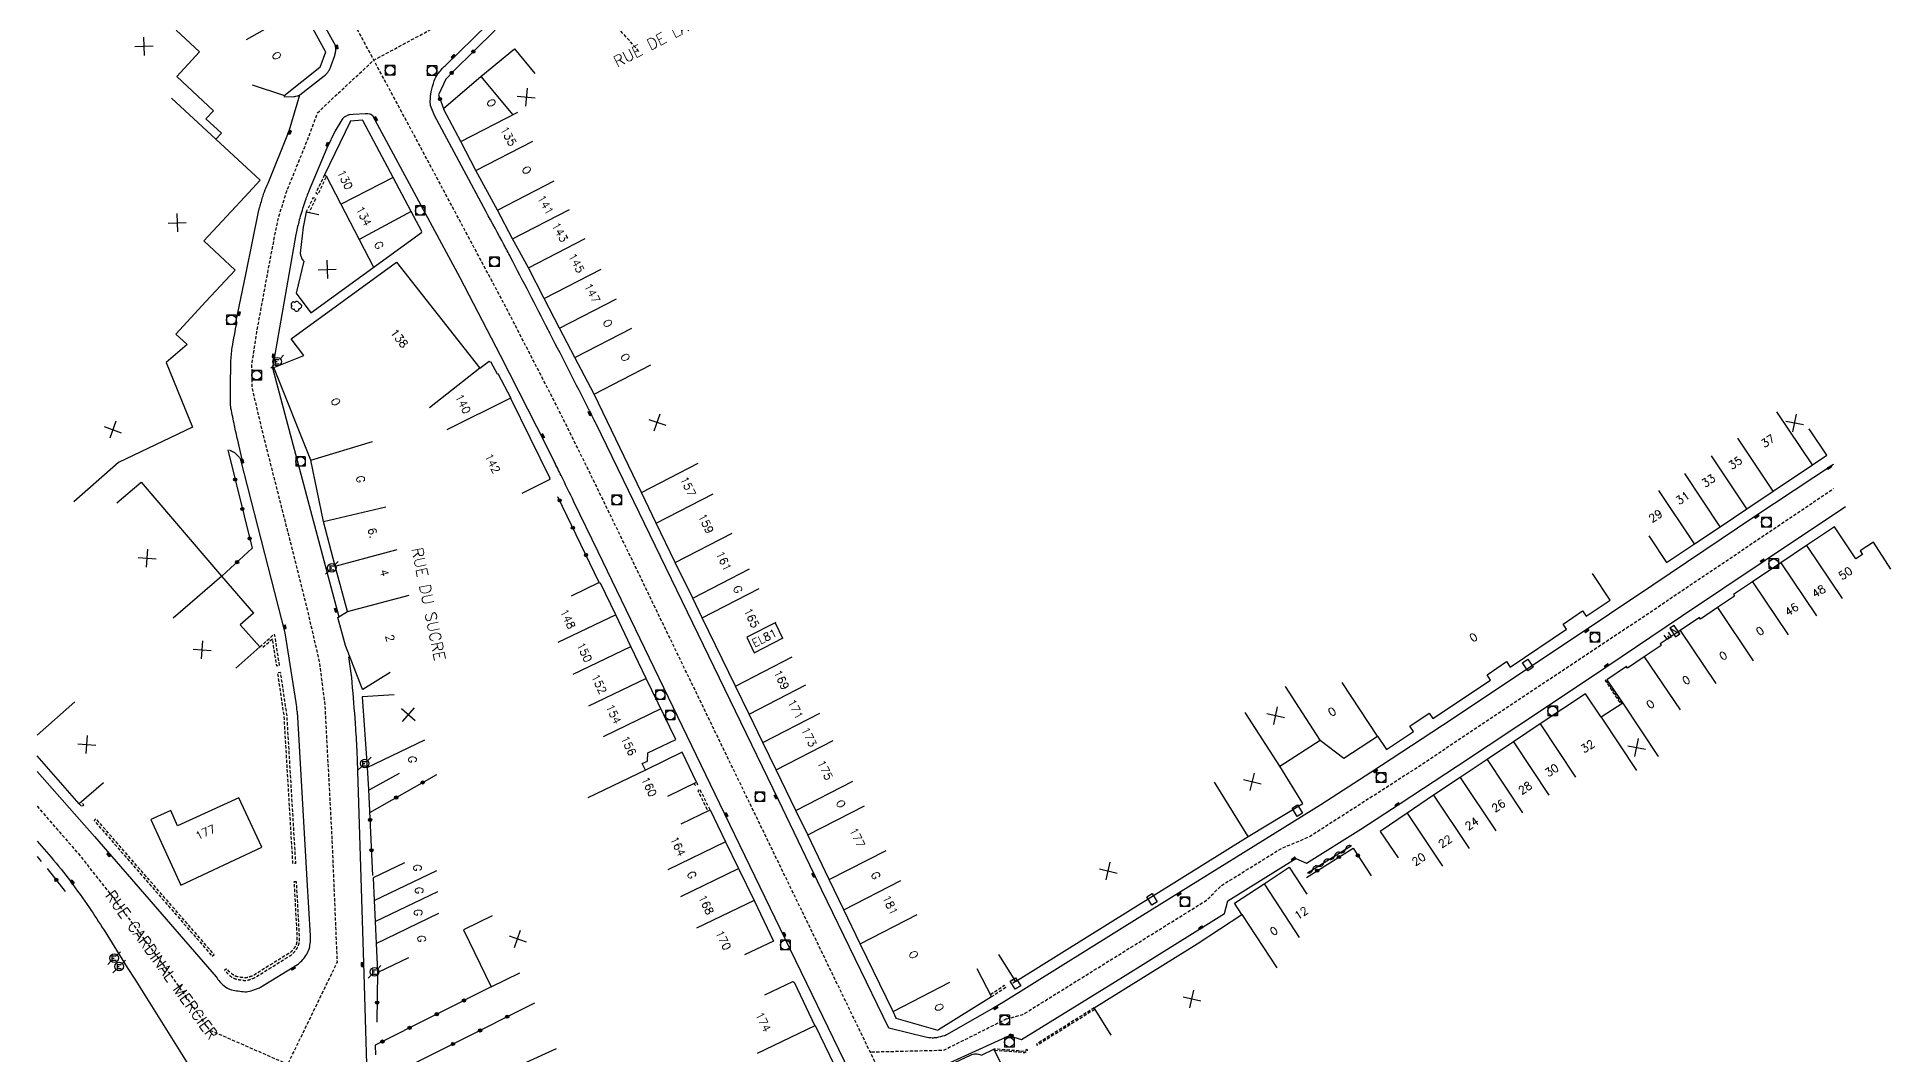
# Model space of a CAD drawing. Header units: millimetres. Extents: x 74999 to 76000, y 157000 to 158000.
# Drawn here: x 75000 to 75289.7, y 157317.9 to 157476.9 of the extents above; entities that cross this region are included whole.
import ezdxf
from ezdxf.enums import TextEntityAlignment as Align

# ---------------------------------------------------------------- set-up
doc = ezdxf.new("R2010")
doc.units = ezdxf.units.MM
doc.linetypes.add('DASHED', pattern=[0.75, 0.5, -0.25])
doc.layers.get('0').update_dxf_attribs({"linetype": 'CONTINUOUS'})
for name, color, linetype in [('w0001', 6, 'DASHED'), ('w0008', 7, 'CONTINUOUS'), ('W0100', 7, 'CONTINUOUS'), ('W0112', 1, 'DASHED'), ('W0300', 7, 'CONTINUOUS'), ('W0310', 3, 'CONTINUOUS'), ('W0322', 7, 'CONTINUOUS'), ('w0400', 7, 'CONTINUOUS'), ('w0420', 7, 'CONTINUOUS'), ('W0430', 7, 'CONTINUOUS'), ('W0471', 7, 'CONTINUOUS'), ('w0984', 7, 'CONTINUOUS'), ('w0989', 7, 'CONTINUOUS'), ('W0991', 7, 'CONTINUOUS'), ('W1102', 7, 'CONTINUOUS'), ('W1471', 7, 'CONTINUOUS')]:
    doc.layers.add(name, color=color, linetype=linetype)
doc.styles.get("Standard").update_dxf_attribs({"font": 'romans.shx', "width": 0.85})

# ---------------------------------------------------------------- blocks, each defined once
blk = doc.blocks.new('t991o')
at = {"color": 0, "linetype": 'Continuous'}
for p, q in [((-1, 1), (1, -1)), ((-1, -1), (1, 1))]:
    blk.add_line(p, q, dxfattribs=at)
blk = doc.blocks.new('t322o')
at = {"color": 0, "linetype": 'Continuous'}
for radius in [0.25, 0.15]:
    blk.add_circle((0, 0), radius, dxfattribs=at)
blk = doc.blocks.new('T471')
for p, q in [((-0.333334, 0.333334), (-0.333334, -0.333334)), ((-0.333334, 0.333334), (0.333334, 0.333334)), ((-0.333334, 0), (0, 0)), ((0.500001, 0.500001), (1.000002, 1.000002)), ((-0.500001, -0.500001), (-1.000002, -1.000002)), ((-0.333334, -0.333334), (0.333334, -0.333334))]:
    blk.add_line(p, q)
blk.add_ellipse((0, 0), major_axis=(0.471405, 0.471405), ratio=1, start_param=5.4977871438, end_param=11.780972451)
blk = doc.blocks.new('T400')
for p, q in [((-0.15, 0.3), (0.15, 0.3)), ((-0.15, -0.25), (-0.15, 0.3)), ((-0.15, 0.15), (0.15, 0.15)), ((-0.15, 0), (0.15, 0)), ((0.15, 0.3), (0.15, -0.25)), ((-0.15, -0.15), (0.15, -0.15)), ((-0.15, -0.25), (-0.15, -0.3)), ((-0.15, -0.3), (0.15, -0.3)), ((0.15, -0.3), (0.15, -0.25))]:
    blk.add_line(p, q)
blk = doc.blocks.new('T420')
for p, q in [((0.75, 0.75), (-0.75, 0.75)), ((-0.75, 0.75), (-0.75, -0.75)), ((0.75, 0.75), (0.75, -0.75)), ((0.75, -0.75), (-0.75, -0.75))]:
    blk.add_line(p, q)
blk.add_ellipse((0, 0), major_axis=(-0.53, 0.53), ratio=1, start_param=3.926991, end_param=10.210176)
blk = doc.blocks.new('T300')
for p, q in [((-0.8, 0.51), (-0.86, 0.34)), ((-0.86, 0.34), (-0.86, 0.17)), ((-0.86, 0.17), (-0.74, 0.06)), ((-0.69, 0.63), (-0.8, 0.51)), ((-0.8, -0.06), (-0.74, 0.06)), ((-0.74, 0.06), (-0.69, 0.11)), ((-0.57, 0.69), (-0.69, 0.63)), ((-0.46, 0.69), (-0.57, 0.69)), ((-0.29, 0.63), (-0.46, 0.69)), ((-0.29, 0.63), (-0.17, 0.74)), ((-0.23, 0.57), (-0.29, 0.63)), ((-0.17, 0.74), (-0.06, 0.8)), ((-0.06, 0.8), (0.06, 0.8)), ((0.06, 0.8), (0.23, 0.74)), ((0.23, 0.74), (0.34, 0.63)), ((0.34, 0.63), (0.4, 0.51)), ((0.46, 0.46), (0.34, 0.46)), ((0.4, 0.51), (0.4, 0.46)), ((0.57, 0.4), (0.46, 0.46)), ((0.57, 0.4), (0.69, 0.29)), ((0.69, 0.29), (0.74, 0.17)), ((0.74, 0.06), (0.69, -0.17)), ((0.74, 0.17), (0.74, 0.06)), ((-0.8, -0.17), (-0.8, -0.06)), ((-0.8, -0.23), (-0.8, -0.17)), ((-0.74, -0.34), (-0.8, -0.23)), ((-0.69, -0.4), (-0.74, -0.34)), ((-0.51, -0.46), (-0.69, -0.4)), ((-0.4, -0.46), (-0.51, -0.46)), ((-0.4, -0.46), (-0.34, -0.46)), ((-0.34, -0.46), (-0.34, -0.4)), ((-0.34, -0.51), (-0.34, -0.46)), ((-0.29, -0.63), (-0.34, -0.51)), ((-0.17, -0.74), (-0.29, -0.63)), ((-0.06, -0.8), (-0.17, -0.74)), ((0.06, -0.8), (-0.06, -0.8)), ((0.17, -0.74), (0.06, -0.8)), ((0.23, -0.69), (0.17, -0.74)), ((0.29, -0.46), (0.23, -0.46)), ((0.29, -0.63), (0.23, -0.69)), ((0.46, -0.4), (0.29, -0.46)), ((0.34, -0.51), (0.29, -0.63)), ((0.34, -0.51), (0.34, -0.46)), ((0.57, -0.34), (0.46, -0.4)), ((0.63, -0.29), (0.57, -0.34)), ((0.69, -0.17), (0.63, -0.29))]:
    blk.add_line(p, q)
blk = doc.blocks.new('T1471')
at = {"color": 0, "linetype": 'Continuous', "flags": 128}
blk.add_lwpolyline([(-0.75, -0.5), (-0.75, 0.5), (0.75, 0.5), (0.75, -0.5), (-0.75, -0.5)], dxfattribs=at)
blk = doc.blocks.new('T430')
at = {"flags": 128}
for points in [[(0.8, 0.8), (-0.8, 0.8)], [(-0.8, 0.8), (-0.8, 0)], [(0.8, 0.8), (-0.8, 0)], [(-0.8, 0), (0.8, 0)], [(-0.4, 2.1), (0.4, 2.1)], [(-0.4, 2.1), (-0.4, 1.3)], [(-0.4, 1.7), (0, 1.7)], [(-0.4, 1.3), (0.4, 1.3)], [(0.8, 0), (0.8, 0.8)]]:
    blk.add_lwpolyline(points, dxfattribs=at)
blk = doc.blocks.new('t310o')
at = {"color": 0, "linetype": 'Continuous'}
for centre, start, end in [((-0.5, 0.38), 216.8699, 323.1304), ((0.5, -0.37), 36.8699, 143.1303)]:
    blk.add_arc(centre, 0.625, start, end, dxfattribs=at)

msp = doc.modelspace()

# ---------------------------------------------------------------- linework, layer by layer
at = {"layer": 'w0001', "flags": 128}
for points in [[(75164.33, 157248.04), (75140.31, 157297.57), (75130.63, 157317.44), (75122.43, 157334.4), (75115.72, 157348.23), (75104.17, 157372.1), (75091.35, 157398.62), (75086.59, 157408.42), (75081.42, 157418.88), (75073.09, 157435.07), (75058.8, 157461.84), (75048.44, 157481.13), (75037.95, 157500)], [(75000, 157356.78), (75006.5, 157349.31), (75011.82, 157342.59), (75020.4, 157331.06), (75026.88, 157321.85), (75039.18, 157316.48), (75046.92, 157332.43), (75046.13, 157351.31), (75045.01, 157372.61), (75044.15, 157379.27), (75042.4, 157386.89), (75040.58, 157394.2), (75035.33, 157414.9), (75033.63, 157422.07), (75033.57, 157425.81), (75034.34, 157430.91), (75036.5, 157442.61), (75037.66, 157448.5), (75039.01, 157452.87), (75041.02, 157457.8), (75042.5, 157461.51), (75043.83, 157465.1), (75046.6, 157467.75), (75052.62, 157473.35), (75063.48, 157479.2), (75081.79, 157497.1)], [(75094.04, 157474.72), (75087.39, 157482.18)], [(75151.45, 157323.55), (75154.03, 157324.25), (75182.72, 157342.09), (75185.06, 157344.4), (75194.32, 157350.14), (75198.69, 157351.98), (75214.65, 157362.21), (75251.9, 157387.02), (75280.7, 157406.41)], [(75151.45, 157323.55), (75141.64, 157318.62), (75130.19, 157318.35)]]:
    msp.add_lwpolyline(points, dxfattribs=at)
at = {"layer": 'w0008', "flags": 128}
for points in [[(75046.69, 157475.53), (75033.14, 157500)], [(75280.69, 157410.16), (75268.41, 157402.05), (75252.45, 157391.34), (75238.76, 157382.16), (75219.58, 157369.39), (75208.41, 157362.03), (75200.6, 157357.01), (75172.7, 157339.72), (75151.01, 157326.18), (75151.01, 157326.18)], [(75152.64, 157320.69), (75153.83, 157320.34), (75168.1, 157329.14), (75172.79, 157332.04), (75185.54, 157340), (75186.03, 157342.02), (75196.66, 157348.61), (75198.34, 157347.9), (75206.85, 157353.21), (75213, 157357.19), (75221.95, 157363.09), (75236.18, 157372.52), (75245.11, 157378.52), (75256.96, 157386.46), (75270.01, 157395.23), (75282.54, 157403.63)], [(75152.64, 157320.69), (75151.9, 157320.91), (75138.5, 157314.83), (75137.77, 157312.44), (75141.49, 157304.83), (75163.38, 157259.69)]]:
    msp.add_lwpolyline(points, dxfattribs=at)
for points in [[(75151.01, 157326.18), (75149.48, 157325.27), (75142.09, 157321.05, -0.063345), (75141.79, 157320.92, -0.015966), (75140.51, 157320.62, -0.065857), (75139.86, 157320.57, -0.041297), (75138.84, 157320.72), (75133.07, 157322.13), (75122.59, 157343.77), (75115.82, 157357.8), (75093.26, 157404.39), (75087.34, 157416.52, 0.004194), (75086.16, 157418.87, 0.000845), (75080.22, 157430.5, 0.000766), (75079.86, 157431.2, 0.000047), (75073.98, 157442.58, 0.004337), (75072.95, 157444.53, 0.001631), (75070.15, 157449.67), (75062.08, 157464.69), (75061.55, 157466.02, -0.076522), (75061.44, 157466.96, -0.042083), (75061.6, 157468.4, -0.034981), (75062.06, 157470.09, -0.07153), (75062.63, 157471.19, -0.051041), (75063.77, 157472.48), (75085.98, 157494.21)], [(75000, 157362.22), (75008.95, 157352.04), (75027.99, 157330.12, 0.08051), (75029.22, 157328.71, 0.114516), (75030.4, 157328.12, 0.044442), (75032.45, 157327.81, 0.091855), (75033.45, 157327.94, 0.014663), (75034.59, 157328.34, 0.047008), (75034.93, 157328.5), (75040.7, 157332.07, 0.057494), (75041.18, 157332.45, 0.034774), (75041.85, 157333.22, 0.062716), (75042.38, 157334.14, 0.066966), (75042.64, 157335.1, 0.015652), (75042.74, 157336.07, 0.031791), (75042.74, 157336.54), (75042.22, 157345.29), (75040.85, 157368.94, 0.00263), (75040.85, 157369.04, 0.000135), (75040.72, 157370.96, 0.012839), (75040.65, 157371.63, 0.006483), (75040.48, 157372.97), (75038.76, 157383.89), (75031.83, 157410.91), (75032.04, 157410.97), (75031.35, 157413.98, -0.004664), (75030.84, 157416.27, -0.004029), (75030.3, 157418.94, -0.047526), (75030.21, 157419.9, -0.007332), (75030.29, 157426.14, -0.03126), (75030.49, 157428.43, -0.017949), (75031.24, 157432.34), (75031.07, 157432.38), (75032.66, 157440.13), (75034.67, 157449.9, -0.017003), (75034.71, 157450.07, -0.001567), (75035.24, 157451.96, -0.025432), (75035.52, 157452.76, -0.014147), (75036.12, 157454.15), (75039.39, 157462.3), (75041.08, 157467.9), (75044.86, 157470.88, 0.031104), (75045.12, 157471.1, 0.026178), (75045.39, 157471.41, 0.048757), (75045.67, 157471.85, 0.034799), (75045.96, 157472.51), (75046.51, 157474.06, 0.031468), (75046.54, 157474.17, 0.005169), (75046.67, 157474.8, 0.039527), (75046.7, 157475.06, 0.021828), (75046.7, 157475.52)], [(75038.6, 157467.62), (75040.12, 157467.66, 0.028622), (75040.45, 157467.71, 0.028622), (75040.78, 157467.79, 0.013553), (75040.93, 157467.84, 0.013553), (75041.08, 157467.9)], [(75128.65, 157311.81), (75116.89, 157336.09), (75106.67, 157357.15), (75087.68, 157396.51), (75083.89, 157404.34, 0.000755), (75081.89, 157408.43, 0.001398), (75080.8, 157410.64, 0.000009), (75078.11, 157416.04, 0.001937), (75078.1, 157416.07), (75072.42, 157427.18), (75066.12, 157439.33), (75052.48, 157464.66, 0.046625), (75052.15, 157464.86, 0.080128), (75051.93, 157464.93, 0.012588), (75051.48, 157464.98, 0.04077), (75051.33, 157464.98), (75049.39, 157464.84), (75048.76, 157464.78, 0.080731), (75048.59, 157464.74, 0.025139), (75048.09, 157464.48, 0.071062), (75047.88, 157464.33, 0.045058), (75047.63, 157464.01), (75046.57, 157462.3), (75045.28, 157459.6), (75042.52, 157453.03, 0.005632), (75042.4, 157452.74, 0.001807), (75042.04, 157451.81, 0.013362), (75041.98, 157451.64, 0.000965), (75041.21, 157449.25, 0.019322), (75040.89, 157448.1, 0.011121), (75040.45, 157446.08), (75036.77, 157425.28), (75047.14, 157386.37)], [(75030.04, 157412.44, -0.045985), (75030.72, 157412.12, -0.070136), (75031.1, 157411.81, -0.00896), (75031.53, 157411.35, -0.022539), (75031.69, 157411.15, -0.022677), (75031.74, 157411.08, -0.010743), (75031.83, 157410.91)], [(75048.67, 157380.12, -0.004598), (75049.08, 157377.21, -0.012102), (75049.19, 157376.1, -0.000552), (75049.7, 157369.74, -0.004987), (75049.75, 157369.03, -0.001531), (75049.97, 157365.08, -0.005443), (75050.01, 157363.97), (75051.03, 157330.59), (75051.72, 157307.66, 0.022099)], [(75000, 157351.35), (75002.2, 157348.82, -0.019135), (75005.21, 157345.06, -0.008595), (75008.17, 157340.93, -0.012589), (75010.46, 157337.41), (75014.1, 157331.59), (75015.25, 157329.77), (75025.97, 157312.7, -0.022877), (75026.35, 157312.04, -0.010232), (75027.08, 157310.52, -0.040985), (75027.57, 157309.16, -0.039176), (75027.85, 157307.67, -0.037283), (75027.91, 157306.04, -0.033615), (75027.71, 157304.24, -0.008233), (75027.5, 157303.17, -0.016015), (75027.37, 157302.63, -0.022725), (75027.28, 157302.36, -0.011118), (75027.06, 157301.81, -0.104769), (75026.78, 157301.41, -0.067808), (75026.16, 157300.98), (75009.48, 157292.16)]]:
    msp.add_lwpolyline(points, format="xyb", dxfattribs=at)
at = {"layer": 'W0100', "flags": 128}
for points in [[(75033.61, 157469.51), (75038.5, 157467.87), (75038.58, 157467.78), (75044.19, 157472.27), (75044.24, 157472.25), (75045.11, 157474.64), (75045.06, 157474.67), (75041.39, 157481.43), (75035.59, 157491.98), (75034.18, 157494.51), (75032.88, 157496.87), (75031.12, 157500)], [(75021.72, 157478.03), (75025.39, 157474.63), (75021.82, 157470.77), (75027.56, 157465.45), (75026.38, 157464.17), (75028.79, 157461.94), (75027.94, 157461.02), (75034.87, 157454.6), (75032.46, 157452.01), (75026.06, 157445.09), (75030.97, 157440.55), (75026.39, 157435.62), (75021.7, 157430.56), (75023.44, 157428.94), (75020.19, 157426.13), (75024.3, 157415.99), (75012.7, 157410.51), (75005.72, 157404.36)], [(75146.85, 157331.45), (75149.14, 157327), (75140.82, 157321.83), (75140.81, 157321.76), (75134.22, 157323.64), (75134.23, 157323.68), (75133.75, 157324.71), (75128.62, 157335.28), (75126.05, 157340.62), (75123.76, 157345.31), (75120.41, 157352.29), (75118.58, 157356.11), (75115.48, 157362.47), (75113.41, 157366.72), (75111.25, 157371.15), (75109.11, 157375.53), (75103.93, 157386.24), (75102.45, 157389.3), (75099.72, 157394.88), (75096.74, 157401.02), (75094.42, 157405.79), (75087.03, 157421.15), (75084.03, 157426.89), (75081.65, 157431.47), (75079.25, 157436.09), (75076.76, 157440.89), (75074.28, 157445.44), (75071.93, 157449.89), (75068.56, 157456.11), (75066.23, 157460.63), (75063.58, 157465.62), (75063.54, 157465.84), (75069.36, 157470.81), (75074.58, 157475.1), (75077.76, 157471.24)], [(75055.15, 157377.66), (75050.91, 157375.02), (75050.8, 157375.2), (75048.21, 157381.91), (75046.97, 157386.27), (75048.5, 157387.18), (75046.58, 157394.31), (75044.75, 157401.26), (75042.78, 157410.85), (75036.98, 157425.32), (75041.67, 157427.22), (75039.69, 157429.82), (75056.15, 157441.76), (75069.2, 157425.2), (75070.62, 157426.34), (75070.73, 157426.22), (75070.84, 157426.27), (75071.9, 157424.36), (75071.99, 157424.41), (75074.04, 157420.54), (75073.95, 157420.51), (75080.13, 157408.04), (75080.03, 157407.99), (75080.11, 157407.83), (75075.73, 157405.66)], [(75251.81, 157399.01), (75254.58, 157394.84), (75258.96, 157397.76), (75262.99, 157400.42), (75267.14, 157403.22), (75271.28, 157405.98), (75277.42, 157410.11), (75279.65, 157411.61), (75276.86, 157415.76)], [(75012.45, 157404.18), (75016.25, 157407.43), (75028.81, 157392.75), (75033.84, 157386.97), (75031.72, 157385.1), (75034.79, 157381.67), (75031.06, 157378.34)], [(75289.66, 157393.84), (75286.92, 157398.02), (75284.87, 157396.67), (75285.24, 157396.1), (75284.2, 157395.41), (75280.83, 157400.44), (75276.48, 157397.52), (75272.47, 157394.83), (75268.05, 157391.86), (75265.06, 157389.84), (75265.2, 157389.59), (75262.56, 157387.82), (75259.91, 157386.02), (75259.74, 157386.28), (75256.71, 157384.23), (75253.61, 157382.14), (75253.77, 157381.9), (75251.13, 157380.12), (75248.49, 157378.34), (75248.32, 157378.59), (75245.29, 157376.55), (75247.77, 157372.91), (75244.4, 157370.68), (75241.94, 157374.33), (75234.87, 157369.64), (75230.68, 157366.84), (75226.56, 157364.09), (75222.35, 157361.28), (75218.2, 157358.5), (75214.05, 157355.72), (75209.84, 157352.86), (75212.65, 157348.73)], [(75150.24, 157333.64), (75152.88, 157329.4), (75189.24, 157352.04), (75197.75, 157357.19), (75194.16, 157363.03), (75200.48, 157367.1), (75204.17, 157364.27), (75209.43, 157367.73), (75210.82, 157365.67), (75215.05, 157368.47), (75214.51, 157369.3), (75217.53, 157371.31), (75218.09, 157370.48), (75227.1, 157376.5), (75226.56, 157377.33), (75229.62, 157379.37), (75230.18, 157378.53), (75238.99, 157384.42), (75238.43, 157385.25), (75241.49, 157387.29), (75242.05, 157386.48), (75245.81, 157388.98), (75243.04, 157393.14)], [(75098.55, 157358.36), (75103.05, 157360.53), (75100.8, 157365.21), (75095.06, 157362.44), (75094.57, 157363.44), (75095.39, 157363.84), (75095.43, 157365.1), (75099.79, 157367.23), (75095.15, 157376.75), (75092.77, 157381.73), (75090.41, 157386.68), (75088.01, 157391.65), (75087.9, 157391.59), (75087.83, 157391.74), (75083.44, 157389.61)], [(75055.81, 157374.2), (75050.82, 157373.87), (75051.56, 157362.85), (75051.76, 157359.39), (75052.01, 157359.4), (75056.62, 157361.94)], [(75010.36, 157360.42), (75006.6, 157357.18), (75000, 157364.67)], [(75100.66, 157354.03), (75105.16, 157356.21), (75107.57, 157351.23), (75109.6, 157347.05), (75112.04, 157342.05), (75115.05, 157335.68), (75110.53, 157333.55)], [(75057.39, 157347.94), (75052.5, 157345.6), (75052.68, 157342.07), (75052.82, 157338.77), (75052.98, 157335.36), (75053.19, 157330.84), (75053.29, 157330.86), (75058.09, 157333.16)], [(75167.83, 157321.04), (75165.19, 157325.28), (75181.24, 157335.29), (75188.23, 157339.88), (75187.09, 157341.62), (75191.71, 157344.66), (75195.64, 157347.24), (75198.38, 157343.07)], [(75071.13, 157339.66), (75066.62, 157337.49), (75070.93, 157328.57), (75075.43, 157330.74)], [(75113.69, 157327.31), (75118.11, 157329.4), (75118.17, 157329.27), (75118.27, 157329.32), (75121.5, 157322.49), (75121.59, 157322.53), (75124.62, 157316.27), (75125.59, 157314.24), (75125.51, 157314.21), (75127.5, 157310.17), (75125.64, 157307.79), (75122.9, 157308.12), (75120.04, 157306.68), (75121.92, 157302.92), (75117.62, 157297.34), (75114.4, 157303.77)], [(75158.35, 157285.64), (75153.96, 157283.26), (75152.66, 157285.66), (75147.37, 157296.53), (75144.92, 157301.69), (75143.02, 157305.61), (75138.69, 157314.55), (75145.83, 157317.9), (75146.03, 157317.99), (75146.24, 157318.05), (75146.46, 157318.09), (75146.68, 157318.1), (75146.9, 157318.08), (75147.12, 157318.04), (75147.33, 157317.98), (75147.54, 157317.89), (75149.49, 157318.84), (75151.68, 157314.35)]]:
    msp.add_lwpolyline(points, dxfattribs=at)
msp.add_lwpolyline([(75044, 157449.16), (75042.06, 157449.58), (75042.06, 157449.58), (75041.57, 157447.26), (75041.13, 157443.18, 0.083342), (75041.14, 157443.01, 0.025161), (75041.29, 157442.49, 0.072711), (75041.41, 157442.25, 0.047121), (75041.68, 157441.95), (75040.5, 157436.95), (75042.79, 157433.88), (75060.07, 157446.44), (75060.11, 157446.57), (75058.45, 157449.71), (75055.64, 157455.03), (75050.92, 157463.89), (75050.9, 157463.98), (75048.91, 157463.83), (75048.91, 157463.73), (75044.91, 157455.42), (75045.18, 157455.29), (75052.58, 157440.99)], format="xyb", dxfattribs=at)
msp.add_lwpolyline([(75020.88, 157356.12), (75017.79, 157354.71), (75019.4, 157351.17), (75022.45, 157344.47), (75035.14, 157350.39), (75031.5, 157358.12), (75021.96, 157353.7)], close=True, dxfattribs=at)
at = {"layer": 'W0112', "flags": 128}
for points in [[(75044.91, 157455.42), (75043.56, 157452.59), (75043.92, 157452.41), (75045.23, 157455.18)], [(75042.06, 157449.58), (75043.18, 157451.89), (75043.54, 157451.71), (75042.46, 157449.49)], [(75034.79, 157381.67), (75037.07, 157383.68), (75037.84, 157378.73), (75037.45, 157378.67), (75036.78, 157382.9), (75035.05, 157381.37)], [(75247.63, 157372.82), (75245.16, 157376.53), (75245.01, 157376.44), (75247.48, 157372.72)], [(75103.05, 157360.53), (75103.21, 157360.2), (75102.85, 157360.03), (75102.69, 157360.36)], [(75105.16, 157356.21), (75103.59, 157359.4), (75103.23, 157359.23), (75104.8, 157356.03)], [(75006.6, 157357.18), (75006.98, 157356.75), (75007.28, 157357.02), (75006.91, 157357.44)], [(75152.88, 157329.4), (75152.28, 157329.04), (75152.08, 157329.42), (75152.68, 157329.72)], [(75148.95, 157327.38), (75151.12, 157328.82), (75151.35, 157328.47), (75149.14, 157327)], [(75165.18, 157325.28), (75156.14, 157319.62), (75156.24, 157319.45), (75165.29, 157325.12)]]:
    msp.add_lwpolyline(points, dxfattribs=at)
for points in [[(75039.98, 157347.83), (75038.6, 157370.92), (75037.6, 157377.67), (75037.99, 157377.73), (75039, 157370.96), (75040.38, 157347.85)], [(75027.35, 157333.37), (75027.65, 157333.63), (75009.22, 157354.81), (75008.92, 157354.54)]]:
    msp.add_lwpolyline(points, close=True, dxfattribs=at)
msp.add_lwpolyline([(75040.54, 157344.99), (75040.14, 157344.96), (75040.6, 157336.5, -0.021469), (75040.6, 157336.22, -0.011047), (75040.57, 157335.63, -0.076118), (75040.46, 157335.15, -0.061856), (75040.14, 157334.58, -0.039098), (75039.69, 157334.05, -0.058401), (75039.36, 157333.79), (75033.9, 157330.41, -0.04822), (75033.59, 157330.25, -0.02486), (75032.83, 157330.01, -0.088517), (75032.43, 157329.97, -0.037099), (75031.22, 157330.17, -0.084159), (75030.67, 157330.42, -0.059421), (75029.94, 157331.02), (75029.61, 157331.4), (75029.31, 157331.13), (75029.65, 157330.75, 0.059815), (75030.45, 157330.08, 0.084159), (75031.13, 157329.79, 0.037099), (75032.39, 157329.57, 0.088517), (75032.93, 157329.62, 0.02486), (75033.73, 157329.88, 0.04822), (75034.11, 157330.07), (75039.57, 157333.45, 0.058401), (75039.97, 157333.77, 0.039098), (75040.47, 157334.35, 0.061856), (75040.83, 157335.01, 0.076118), (75040.97, 157335.6, 0.011047), (75041, 157336.21, 0.021469), (75041, 157336.52)], format="xyb", close=True, dxfattribs=at)
msp.add_lwpolyline([(75149.57, 157318.67), (75152.6, 157318.44), (75153.26, 157318.39, 0.000071), (75153.26, 157318.39), (75154.28, 157318.31), (75154.77, 157318.6), (75154.69, 157318.75), (75154.24, 157318.48), (75153.27, 157318.55), (75152.61, 157318.61), (75149.49, 157318.84)], format="xyb", dxfattribs=at)
at = {"layer": 'W0310', "flags": 128}
msp.add_lwpolyline([(75198.48, 157346.39), (75205.4, 157350.66)], dxfattribs=at)
at = {"layer": 'W0322', "flags": 128}
for points in [[(75071.55, 157478.02), (75065.05, 157471.63), (75063.85, 157470.35), (75062.71, 157467.91), (75063.58, 157465.62)], [(75029.81, 157412.44), (75033.59, 157397.11), (75028.88, 157392.7)], [(75087.83, 157391.74), (75081.38, 157405.12)], [(75051.99, 157355.79), (75062.47, 157361.76)], [(75051.81, 157359.39), (75052.43, 157345.96)], [(75198.32, 157345.65), (75205.62, 157350.25), (75208.45, 157345.91)], [(75000, 157348.92), (75000.65, 157348.17)], [(75001.58, 157347.08), (75004.41, 157343.45)], [(75053.19, 157330.84), (75053.11, 157323.06)], [(75070.93, 157328.57), (75052.81, 157319.44), (75052.86, 157317.93)], [(75077.71, 157326.04), (75052.93, 157313.56), (75053, 157311.34)], [(75053.03, 157308.29), (75053.04, 157306.11), (75081.14, 157318.93)]]:
    msp.add_lwpolyline(points, dxfattribs=at)
at = {"layer": 'W1102', "flags": 128}
for points in [[(75041.39, 157481.43), (75032.67, 157476.53)], [(75069.36, 157470.81), (75074.32, 157464.79)], [(75027.94, 157461.02), (75021.01, 157467.43)], [(75066.23, 157460.63), (75075.12, 157465.21)], [(75068.56, 157456.11), (75077.45, 157460.69)], [(75055.64, 157455.03), (75047.49, 157450.82)], [(75071.93, 157449.89), (75080.82, 157454.47)], [(75058.45, 157449.71), (75050.34, 157445.31)], [(75074.28, 157445.44), (75083.17, 157450.02)], [(75076.76, 157440.89), (75085.65, 157445.47)], [(75079.25, 157436.09), (75088.14, 157440.67)], [(75081.65, 157431.47), (75090.54, 157436.05)], [(75084.03, 157426.89), (75092.92, 157431.47)], [(75069.2, 157425.2), (75061.34, 157419.01)], [(75087.03, 157421.15), (75095.92, 157425.73)], [(75073.95, 157420.51), (75064.04, 157415.59)], [(75277.42, 157410.11), (75271.83, 157418.41)], [(75042.78, 157410.85), (75052.39, 157413.74)], [(75271.28, 157405.98), (75265.74, 157414.3)], [(75094.43, 157405.8), (75103.32, 157410.38)], [(75267.14, 157403.22), (75261.6, 157411.55)], [(75262.99, 157400.42), (75257.47, 157408.77)], [(75096.74, 157401.02), (75105.63, 157405.6)], [(75258.96, 157397.76), (75253.42, 157406.09)], [(75044.75, 157401.26), (75054.49, 157403.55)], [(75099.72, 157394.88), (75108.61, 157399.45)], [(75046.58, 157394.31), (75056.24, 157396.88)], [(75276.48, 157397.52), (75282.05, 157389.22)], [(75028.88, 157392.7), (75021.27, 157386.18)], [(75102.45, 157389.3), (75111.34, 157393.88)], [(75272.47, 157394.83), (75278.04, 157386.53)], [(75048.5, 157387.18), (75058.16, 157389.75)], [(75103.93, 157386.24), (75112.82, 157390.82)], [(75268.05, 157391.86), (75273.62, 157383.56)], [(75262.56, 157387.82), (75268.14, 157379.52)], [(75090.41, 157386.68), (75081.39, 157382.35)], [(75115.41, 157385.5), (75110.88, 157383.17), (75112.04, 157380.76), (75116.57, 157383.1)], [(75115.33, 157385.46), (75116.49, 157383.05)], [(75256.71, 157384.23), (75262.31, 157375.94)], [(75083.75, 157377.42), (75092.77, 157381.73)], [(75109.11, 157375.53), (75118, 157380.11)], [(75251.13, 157380.12), (75256.73, 157371.83)], [(75095.15, 157376.75), (75086.14, 157372.41)], [(75111.25, 157371.15), (75120.14, 157375.73)], [(75200.48, 157367.1), (75195.06, 157375.51)], [(75209.43, 157367.73), (75203.94, 157376.09)], [(75000, 157367.89), (75005.91, 157373.08)], [(75247.77, 157372.91), (75253.29, 157364.57)], [(75097.47, 157371.99), (75088.46, 157367.64)], [(75113.41, 157366.72), (75122.3, 157371.3)], [(75194.16, 157363.03), (75188.75, 157371.44)], [(75234.87, 157369.64), (75240.4, 157361.31)], [(75244.4, 157370.68), (75249.92, 157362.34)], [(75051.56, 157362.85), (75060.58, 157367.16)], [(75115.48, 157362.47), (75124.37, 157367.05)], [(75230.68, 157366.84), (75236.23, 157358.52)], [(75226.56, 157364.09), (75232.11, 157355.77)], [(75095.06, 157362.44), (75086.06, 157358.09)], [(75222.35, 157361.28), (75227.91, 157352.96)], [(75118.58, 157356.11), (75127.47, 157360.69)], [(75189.24, 157352.04), (75183.96, 157360.53)], [(75218.2, 157358.5), (75223.76, 157350.19)], [(75120.41, 157352.29), (75129.3, 157356.87)], [(75214.05, 157355.72), (75219.62, 157347.41)], [(75107.57, 157351.23), (75098.57, 157346.87)], [(75123.76, 157345.31), (75132.65, 157349.89)], [(75052.68, 157342.07), (75062.45, 157346.76)], [(75100.61, 157342.67), (75109.6, 157347.05)], [(75052.82, 157338.77), (75062.62, 157343.47)], [(75126.05, 157340.62), (75134.94, 157345.19)], [(75191.71, 157344.66), (75197.2, 157336.3)], [(75112.04, 157342.05), (75103.02, 157337.72)], [(75052.98, 157335.36), (75062.77, 157340.05)], [(75128.62, 157335.28), (75137.51, 157339.86)], [(75188.23, 157339.88), (75193.73, 157331.53)], [(75133.75, 157324.71), (75142.64, 157329.29)], [(75121.5, 157322.49), (75112.5, 157318.13)]]:
    msp.add_lwpolyline(points, dxfattribs=at)

# ---------------------------------------------------------------- block references
at = {"layer": 'W0300'}
msp.add_blockref('T300', (75040.55, 157434.87), dxfattribs=at)
at = {"layer": 'W0310', "rotation": 31.72188711606829}
for p in [(75202.73, 157349.02), (75204.44, 157350.07), (75199.33, 157346.91), (75201.03, 157347.96)]:
    msp.add_blockref('t310o', p, dxfattribs=at)
at = {"layer": 'W0322'}
for p, rotation in [((75068.16, 157474.69), 224.528687921345), ((75064.78, 157471.35), 226.7923852854234), ((75062.95, 157467.27), 290.7928677576547), ((75030.95, 157407.83), 283.8403657676261), ((75081.65, 157404.58), 115.709037884936), ((75032.08, 157403.22), 283.8403657676261), ((75033.22, 157398.61), 283.8403657676261), ((75083.71, 157400.3), 115.709037884936), ((75085.77, 157396.02), 115.709037884936), ((75031.25, 157394.92), 223.1417758197195), ((75060.25, 157360.49), 29.66568565657887), ((75056.12, 157358.14), 29.66568565657887), ((75052.03, 157354.65), 272.6370042640141), ((75052.25, 157349.9), 272.6370042640141), ((75203.4, 157348.85), 32.21499066912328), ((75206.37, 157349.1), 303.0010149013752), ((75200.02, 157346.72), 32.21499066912328), ((75053.14, 157326.1), 269.4343800303126), ((75066.69, 157326.43), 206.7228743190083), ((75062.45, 157324.29), 206.7228743190083), ((75073.46, 157323.9), 206.7228743189885), ((75053.96, 157320.02), 206.7228743190083), ((75058.2, 157322.16), 206.7228743190083), ((75069.22, 157321.76), 206.7228743189885), ((75064.98, 157319.63), 206.7228743189885)]:
    msp.add_blockref('t322o', p, dxfattribs=dict(at, rotation=rotation))
msp.add_blockref('t322o', (75003, 157345.27), dxfattribs=at)
at = {"layer": 'w0400'}
for p, rotation in [((75046.81, 157475.38), 187.8436652708299), ((75065, 157473.89), 314.3678327630312), ((75039.45, 157462.07), 158.5764869378334), ((75052.91, 157464.17), 208.3018795222097), ((75045.4, 157460.2), 335.3036079735265), ((75031.51, 157433.77), 348.3967468404268), ((75036.95, 157427.15), 349.9637703684696), ((75086.35, 157418.18), 26.78700463223998), ((75079, 157414.61), 206.435516378159), ((75032.05, 157410.66), 194.3771555108833), ((75280.04, 157409.69), 303.8408225463809), ((75268.68, 157402.05), 303.8408225510054), ((75269.58, 157395.13), 123.9078419193988), ((75046.71, 157387.42), 14.9286699047334), ((75038.68, 157384.81), 14.81314010570528), ((75242.11, 157384.19), 303.8349724074376), ((75245.24, 157378.75), 123.8214611548239), ((75209.12, 157362.28), 303.3977668301421), ((75115.43, 157358.26), 25.8386377309254), ((75107.68, 157355.42), 205.8996040881474), ((75212.54, 157357.03), 122.9703883711793), ((75011.21, 157349.22), 220.9716862706308), ((75121.33, 157346.04), 25.76380178144015), ((75196.34, 157348.55), 121.7741233867649), ((75005.51, 157344.91), 216.4222107394342), ((75178.41, 157343.04), 301.7908866429336), ((75181.84, 157337.83), 121.96577045255), ((75116.72, 157336.78), 25.8996040866836), ((75040.03, 157331.48), 121.7220057215681), ((75050.84, 157332.05), 1.746917004735273), ((75149.78, 157325.27), 300.2807291197296), ((75152.23, 157320.97), 73.288376659581)]:
    msp.add_blockref('T400', p, dxfattribs=dict(at, rotation=rotation))
at = {"layer": 'w0420'}
for p in [(75055.16, 157471.75), (75061.69, 157471.72), (75059.86, 157449.85), (75071.46, 157441.84), (75030.35, 157432.77), (75034.3, 157424.1), (75034.3, 157424.13), (75041.16, 157410.64), (75090.57, 157404.62), (75270.2, 157401.14), (75271.35, 157394.66), (75243.4, 157383.15), (75097.36, 157374.19), (75236.81, 157371.67), (75098.92, 157371.01), (75209.99, 157361.26), (75112.93, 157358.25), (75179.33, 157341.85), (75116.91, 157335.11), (75151.19, 157323.4), (75151.9, 157319.91)]:
    msp.add_blockref('T420', p, dxfattribs=at)
at = {"layer": 'W0430', "rotation": 123.8214611607277}
msp.add_blockref('T430', (75256.22, 157384.37), dxfattribs=at)
at = {"layer": 'W0471'}
for p in [(75037.51, 157426.24), (75046.07, 157394.03), (75051.19, 157363.45), (75012.03, 157333.06), (75012.83, 157331.74), (75052.72, 157330.9)]:
    msp.add_blockref('T471', p, dxfattribs=at)
at = {"layer": 'W0991'}
for p, rotation in [((75016.7, 157475.51), 317.2039183936427), ((75076.44, 157467.57), 309.4844701999988), ((75021.89, 157447.95), 317.2039183937815), ((75045.33, 157440.66), 317.2039183937815), ((75011.82, 157415.62), 295.3094653296394), ((75096.91, 157416.76), 25.73382145911257), ((75274.63, 157416.67), 33.91196544624714), ((75017.22, 157395.53), 40.55502644757059), ((75025.8, 157381.23), 40.55502644757059), ((75193.53, 157370.95), 32.79117060782269), ((75058.02, 157371.1), 3.800052538610136), ((75007.76, 157366.42), 41.05448309436624), ((75249.95, 157365.96), 33.51178953591596), ((75189.87, 157360.6), 31.21611306818079), ((75167.36, 157346.66), 31.90982212578471), ((75075.08, 157336.07), 25.77939108199996), ((75180.45, 157326.67), 32.36027358088715)]:
    msp.add_blockref('t991o', p, dxfattribs=dict(at, rotation=rotation))
at = {"layer": 'W1471'}
for p, rotation in [((75232.93, 157378.84), 303.6490345779152), ((75196.91, 157356.09), 301.7908866413237), ((75174.21, 157342.23), 301.7908866407612), ((75152.87, 157329.09), 301.8122223860908)]:
    msp.add_blockref('T1471', p, dxfattribs=dict(at, rotation=rotation))

# ---------------------------------------------------------------- texts
at = {"layer": 'w0984'}
msp.add_text('EL81', height=1.25, rotation=27.2538, dxfattribs=at).set_placement((75113.65, 157383.09), align=Align.MIDDLE)
at = {"layer": 'w0989'}
for s, rotation, p in [('RUE DE LA BARRIERE DE FER', 27.0709, (75105.7, 157480.86)), ('RUE DU SUCRE', 281.6212, (75061.17, 157388.37)), ('RUE CARDINAL MERCIER', 305.8527, (75019.48, 157331.99))]:
    msp.add_text(s, height=1.75, rotation=rotation, dxfattribs=at).set_placement(p, align=Align.MIDDLE)
at = {"layer": 'W0991'}
for s, rotation, p in [('O', 299.0251, (75037.46, 157474.03)), ('O', 297.2538, (75070.99, 157466.67)), ('135', 298.6015, (75073.65, 157461.47)), ('O', 298.6015, (75076.49, 157456.16)), ('130', 296.3654, (75048.12, 157454.67)), ('141', 298.6015, (75079.43, 157450.73)), ('134', 296.3654, (75051.06, 157448.98)), ('143', 298.6015, (75081.7, 157446.46)), ('G', 296.3654, (75053.42, 157444.44)), ('145', 297.5455, (75084.27, 157441.65)), ('147', 297.5455, (75086.74, 157436.96)), ('138', 308.2348, (75056.59, 157429.89)), ('O', 297.5455, (75089.17, 157432.23)), ('O', 297.5455, (75091.92, 157426.91)), ('O', 291.8456, (75046.66, 157419.97)), ('140', 296.3654, (75066.56, 157419.65)), ('37', 33.9622, (75270.44, 157413.85)), ('142', 296.3654, (75071.17, 157410.35)), ('35', 33.6309, (75265.33, 157410.43)), ('G', 281.6212, (75050.54, 157407.87)), ('157', 295.7338, (75101.72, 157406.75)), ('33', 33.9811, (75261.15, 157407.63)), ('31', 33.4692, (75257.12, 157404.93)), ('159', 295.7338, (75104.52, 157400.94)), ('29', 33.646, (75252.89, 157402.13)), ('6.', 284.7619, (75052.46, 157399.48)), ('161', 295.7338, (75107.29, 157395.1)), ('4', 284.7619, (75054.27, 157393.24)), ('50', 33.8565, (75282.56, 157393.17)), ('G', 295.7338, (75109.49, 157390.67)), ('48', 33.8734, (75278.38, 157390.36)), ('148', 295.2827, (75082.92, 157386.05)), ('165', 295.7338, (75111.64, 157386.2)), ('46', 33.8464, (75274.15, 157387.53)), ('0', 34.3631, (75269.2, 157384.17)), ('2', 285.8198, (75055.16, 157383.05)), ('150', 295.2827, (75085.52, 157380.84)), ('0', 33.6734, (75224.43, 157383.15)), ('0', 33.5698, (75263.45, 157380.3)), ('152', 295.2827, (75087.82, 157375.89)), ('169', 295.7338, (75116.32, 157376.54)), ('0', 33.3368, (75257.67, 157376.48)), ('154', 295.2827, (75090.08, 157371.19)), ('171', 295.7338, (75118.51, 157371.95)), ('0', 34.4953, (75252.08, 157372.72)), ('0', 32.0576, (75202.33, 157371.54)), ('156', 295.2827, (75092.43, 157366.24)), ('173', 295.7338, (75120.62, 157367.6)), ('32', 33.5773, (75242.28, 157366.15)), ('G', 273.8001, (75058.65, 157364.09)), ('175', 295.7338, (75123.12, 157362.43)), ('160', 295.2827, (75095.62, 157359.83)), ('30', 33.7252, (75236.66, 157362.41)), ('28', 33.7105, (75232.5, 157359.64)), ('O', 295.7338, (75125.59, 157357.16)), ('24', 33.8086, (75224.17, 157354.07)), ('26', 33.732, (75228.34, 157356.86)), ('177', 25.0381, (75026.3, 157352.72)), ('177', 295.7338, (75128.16, 157351.89)), ('22', 33.7988, (75220.02, 157351.29)), ('164', 295.2827, (75100.14, 157350.51)), ('20', 34.1557, (75215.88, 157348.5)), ('G', 272.8989, (75059.43, 157347.16)), ('G', 295.2827, (75102.29, 157346.05)), ('G', 295.7338, (75131.04, 157345.95)), ('G', 272.8989, (75059.71, 157343.62)), ('G', 272.8989, (75059.56, 157340.16)), ('168', 295.2827, (75104.54, 157341.4)), ('181', 295.7338, (75133.3, 157341.36)), ('12', 33.3585, (75197.52, 157340.1)), ('0', 33.3318, (75193.24, 157337.29)), ('G', 272.8989, (75060.09, 157336.08)), ('170', 295.2827, (75107.22, 157335.86)), ('O', 295.7338, (75136.95, 157333.59)), ('174', 295.8491, (75113.47, 157323.09)), ('O', 295.7338, (75140.96, 157325.38))]:
    msp.add_text(s, height=1.25, rotation=rotation, dxfattribs=at).set_placement(p, align=Align.MIDDLE)

doc.saveas('drawing.dxf')
